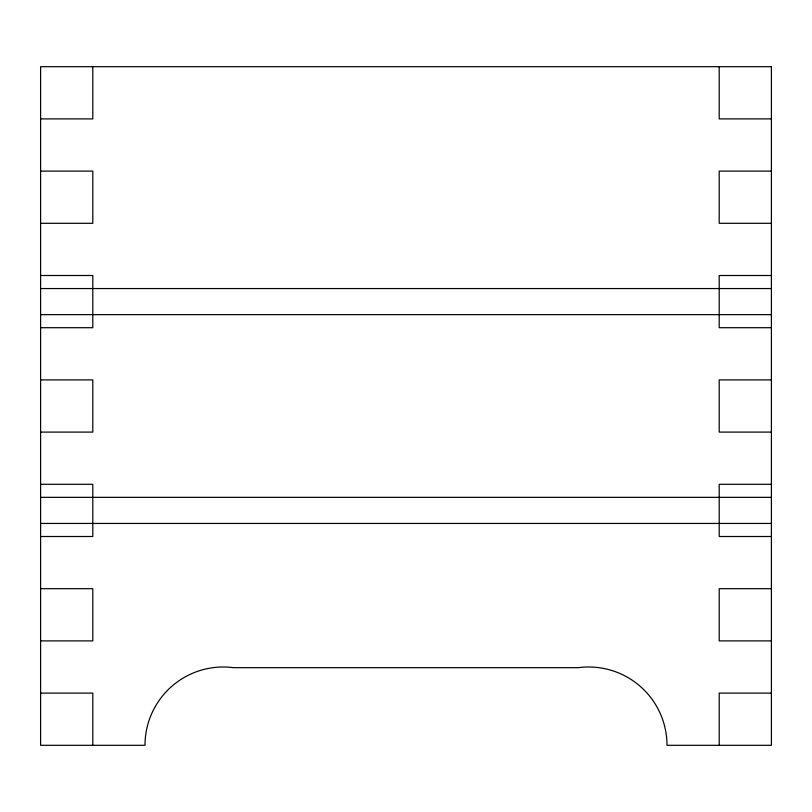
<?xml version="1.0" encoding="UTF-8"?>
<svg xmlns="http://www.w3.org/2000/svg" width="812" height="812" viewBox="0 0 812 812"><rect width="100%" height="100%" fill="white"/><g stroke="black" fill="none" stroke-linecap="round" stroke-linejoin="round"><path stroke-width="1.22" d="M40.6 118.897L92.801 118.897L92.801 66.696M771.4 118.897L719.199 118.897L719.199 66.696M40.6 171.099L92.801 171.099L92.801 223.3L40.6 223.3M771.4 171.099L719.199 171.099L719.199 223.3L771.4 223.3M40.6 275.501L92.801 275.501L92.801 327.703L40.6 327.703M771.4 275.501L719.199 275.501L719.199 327.703L771.4 327.703M40.6 288.554L771.4 288.554M40.6 314.65L771.4 314.65M40.6 379.904L92.801 379.904L92.801 432.096L40.6 432.096M771.4 379.904L719.199 379.904L719.199 432.096L771.4 432.096M40.6 484.297L92.801 484.297L92.801 536.499L40.6 536.499M771.4 484.297L719.199 484.297L719.199 536.499L771.4 536.499M40.6 497.35L771.4 497.35M40.6 523.446L771.4 523.446M40.6 588.7L92.801 588.7L92.801 640.901L40.6 640.901M771.4 588.7L719.199 588.7L719.199 640.901L771.4 640.901M40.6 693.103L92.801 693.103L92.801 745.304M771.4 693.103L719.199 693.103L719.199 745.304M771.4 66.696L40.6 66.696L40.6 745.304L145.003 745.304A78.297 78.297 0 0 1 233.521 667.667L578.479 667.667A78.297 78.297 0 0 1 666.997 745.304L771.4 745.304L771.4 66.696"/></g></svg>
